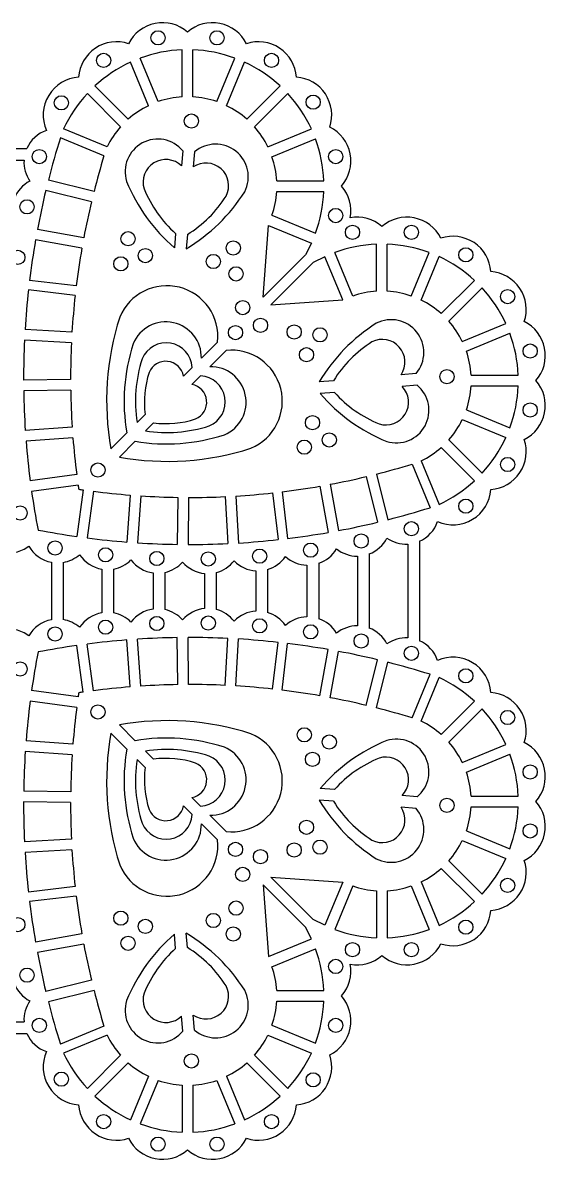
# Model space of a CAD drawing. Extents: x 464 to 1088, y 6 to 205.
# Drawn here: x 563.1 to 647.5, y 13.6 to 197.3 of the extents above; entities that cross this region are included whole.
import ezdxf

# ---------------------------------------------------------------- set-up
doc = ezdxf.new("R2010")
doc.units = 0
doc.layers.get('0').update_dxf_attribs({"linetype": 'CONTINUOUS'})

msp = doc.modelspace()

# ---------------------------------------------------------------- linework, layer by layer
for p, q in [((588.825875, 185.309663), (588.825875, 192.918605)), ((590.555875, 185.309663), (590.555875, 192.918605)), ((584.970666, 184.542815), (582.05885, 191.57256)), ((594.411083, 184.542815), (597.322899, 191.57256)), ((583.372355, 183.880772), (580.460539, 190.910518)), ((596.009395, 183.880772), (598.921211, 190.910518)), ((578.880772, 180.473677), (573.500438, 185.854011)), ((580.104067, 181.696972), (574.723733, 187.077306)), ((599.277683, 181.696972), (604.658017, 187.077306)), ((600.500978, 180.473677), (605.881312, 185.854011)), ((576.696972, 177.205389), (569.667226, 180.117205)), ((602.684778, 177.205389), (609.714523, 180.117205)), ((576.187272, 175.760454), (569.136156, 178.681122)), ((603.34682, 175.607078), (610.376566, 178.518894)), ((547.63097, 176.952312), (563.710813, 176.952312)), ((588.94246, 176.571865), (588.729612, 174.143985)), ((590.8352, 176.405933), (590.622353, 173.978052)), ((548.078895, 175.052312), (563.262887, 175.052312)), ((574.577279, 170.028648), (567.199323, 171.853063)), ((604.113669, 171.751869), (611.722611, 171.751869)), ((574.161994, 168.349232), (566.784038, 170.173647)), ((604.113669, 170.021869), (611.722611, 170.021869)), ((603.34682, 166.166661), (610.376566, 163.254845)), ((572.915049, 162.527511), (565.437096, 163.885061)), ((601.922876, 152.913074), (602.756045, 164.538829)), ((602.756045, 164.538829), (609.708855, 161.658881)), ((572.606035, 160.825333), (565.128082, 162.182882)), ((587.772263, 163.223814), (587.570471, 160.922038)), ((589.665003, 163.057882), (589.463211, 160.756106)), ((609.708855, 161.658881), (608.775689, 159.765887)), ((616.399758, 153.113723), (613.487942, 160.143469)), ((620.254966, 153.880572), (620.254966, 161.489514)), ((621.984966, 153.880572), (621.984966, 161.489514)), ((625.840175, 153.113723), (628.751991, 160.143469)), ((608.775689, 159.765887), (601.922876, 152.913074)), ((609.998984, 158.542592), (603.146171, 151.68978)), ((611.891978, 159.475759), (609.998984, 158.542592)), ((614.771926, 152.522948), (611.891978, 159.475759)), ((627.438486, 152.451681), (630.350302, 159.481426)), ((571.702559, 154.738311), (564.154194, 155.623629)), ((630.706774, 150.267881), (636.087108, 155.648215)), ((631.930069, 149.044586), (637.310403, 154.42492)), ((571.525576, 153.218582), (563.977138, 154.103907)), ((603.146171, 151.68978), (614.771926, 152.522948)), ((571.018118, 147.286483), (563.428985, 147.696092)), ((634.113869, 145.776298), (641.143615, 148.688114)), ((634.775911, 144.177987), (641.805657, 147.089802)), ((570.92488, 145.558998), (563.335747, 145.968606)), ((594.556511, 145.681058), (591.928786, 143.053333)), ((595.914155, 144.323414), (593.28643, 141.695689)), ((590.458573, 141.58312), (589.051357, 140.175905)), ((591.816217, 140.225476), (590.409002, 138.818261)), ((626.63903, 140.602103), (624.211149, 140.389256)), ((635.54276, 140.322778), (643.151702, 140.322778)), ((570.790904, 139.606741), (563.191026, 139.539016)), ((570.80632, 137.87681), (563.206443, 137.809085)), ((613.290978, 139.431906), (610.989203, 139.230114)), ((626.804962, 138.709363), (624.377082, 138.496515)), ((635.54276, 138.592778), (643.151702, 138.592778)), ((613.456911, 137.539166), (611.155135, 137.337374)), ((634.775911, 134.737569), (641.805657, 131.825754)), ((582.851527, 133.976075), (581.539857, 132.664405)), ((584.209172, 132.61843), (582.897502, 131.30676)), ((634.113869, 133.139258), (641.143615, 130.227442)), ((571.046353, 131.927887), (563.465724, 131.383095)), ((579.867397, 130.991946), (577.317887, 128.442436)), ((571.170362, 130.202337), (563.589733, 129.657545)), ((581.225043, 129.6343), (578.675533, 127.08479)), ((630.706774, 128.647675), (636.087108, 123.267341)), ((631.930069, 129.87097), (637.310403, 124.490636)), ((625.993551, 125.954175), (628.914219, 118.903059)), ((627.438486, 126.463875), (630.350302, 119.434129)), ((571.783457, 124.280225), (564.251995, 123.260516)), ((618.582329, 123.928897), (620.406744, 116.550941)), ((620.261745, 124.344182), (622.08616, 116.966226)), ((572.015569, 122.565866), (564.484107, 121.546158)), ((572.798963, 121.782472), (571.779255, 114.25101)), ((574.513322, 121.55036), (573.493613, 114.018898)), ((603.451679, 121.292479), (604.337004, 113.744041)), ((604.971408, 121.469462), (605.856726, 113.921097)), ((611.05843, 122.372938), (612.415979, 114.894985)), ((612.760608, 122.681952), (614.118157, 115.203999)), ((580.435434, 120.937265), (579.890642, 113.356636)), ((582.160984, 120.813256), (581.616192, 113.232628)), ((588.109907, 120.573223), (588.042182, 112.973346)), ((589.839838, 120.557807), (589.772113, 112.957929)), ((595.792095, 120.691784), (596.201703, 113.10265)), ((597.51958, 120.785021), (597.929189, 113.195888)), ((625.285409, 113.02979), (625.285409, 97.845798)), ((627.185409, 113.477716), (627.185409, 97.397873)), ((617.168817, 111.074117), (617.168817, 99.801472)), ((619.068817, 111.432329), (619.068817, 99.44326)), ((567.682002, 110.082623), (567.682002, 100.792966)), ((569.582002, 110.054905), (569.582002, 100.820684)), ((575.844074, 108.972084), (575.844074, 101.903505)), ((577.744074, 108.985834), (577.744074, 101.889755)), ((586.032445, 108.442685), (586.032445, 102.432904)), ((594.341862, 108.416498), (594.341862, 102.459091)), ((600.739532, 108.688686), (600.739532, 102.186903)), ((602.639532, 108.90758), (602.639532, 101.968009)), ((608.992707, 109.625855), (608.992707, 101.249734)), ((610.892707, 109.914147), (610.892707, 100.961442)), ((584.132445, 108.361054), (584.132445, 102.514535)), ((592.441862, 108.266488), (592.441862, 102.609101)), ((580.435434, 89.938324), (579.890642, 97.518952)), ((582.160984, 90.062333), (581.616192, 97.642961)), ((588.109907, 90.302366), (588.042182, 97.902243)), ((589.839838, 90.317782), (589.772113, 97.917659)), ((595.792095, 90.183805), (596.201703, 97.772938)), ((597.51958, 90.090568), (597.929189, 97.679701)), ((572.798963, 89.093117), (571.779255, 96.624578)), ((574.513322, 89.325229), (573.493613, 96.856691)), ((603.451679, 89.58311), (604.337004, 97.131548)), ((604.971408, 89.406127), (605.856726, 96.954492)), ((611.05843, 88.502651), (612.415979, 95.980604)), ((612.760608, 88.193637), (614.118157, 95.67159)), ((618.582329, 86.946692), (620.406744, 94.324647)), ((620.261745, 86.531407), (622.08616, 93.909363)), ((625.993551, 84.921414), (628.914219, 91.97253)), ((627.438486, 84.411714), (630.350302, 91.441459)), ((572.015569, 88.309722), (564.484107, 89.329431)), ((571.783457, 86.595364), (564.251995, 87.615073)), ((630.706774, 82.227914), (636.087108, 87.608248)), ((631.930069, 81.004619), (637.310403, 86.384953)), ((581.225043, 81.241289), (578.675533, 83.790799)), ((571.170362, 80.673252), (563.589733, 81.218044)), ((579.867397, 79.883643), (577.317887, 82.433153)), ((571.046353, 78.947702), (563.465724, 79.492494)), ((584.209172, 78.257159), (582.897502, 79.568829)), ((634.113869, 77.736331), (641.143615, 80.648147)), ((634.775911, 76.138019), (641.805657, 79.049835)), ((582.851527, 76.899514), (581.539857, 78.211184)), ((613.456911, 73.336423), (611.155135, 73.538215)), ((570.80632, 72.998779), (563.206443, 73.066504)), ((591.816217, 70.650113), (590.409002, 72.057328)), ((613.290978, 71.443682), (610.989203, 71.645474)), ((626.804962, 72.166226), (624.377082, 72.379073)), ((635.54276, 72.282811), (643.151702, 72.282811)), ((570.790904, 71.268847), (563.191026, 71.336573)), ((590.458573, 69.292468), (589.051357, 70.699684)), ((626.63903, 70.273486), (624.211149, 70.486333)), ((635.54276, 70.552811), (643.151702, 70.552811)), ((595.914155, 66.552175), (593.28643, 69.1799)), ((594.556511, 65.194531), (591.928786, 67.822256)), ((634.775911, 66.697602), (641.805657, 63.785786)), ((570.92488, 65.316591), (563.335747, 64.906983)), ((634.113869, 65.099291), (641.143615, 62.187475)), ((571.018118, 63.589106), (563.428985, 63.179497)), ((631.930069, 61.831003), (637.310403, 56.450669)), ((603.146171, 59.185809), (614.771926, 58.352641)), ((609.998984, 52.332997), (603.146171, 59.185809)), ((630.706774, 60.607708), (636.087108, 55.227374)), ((571.525576, 57.657007), (563.977138, 56.771681)), ((601.922876, 57.962515), (602.756045, 46.33676)), ((608.775689, 51.109702), (601.922876, 57.962515)), ((614.771926, 58.352641), (611.891978, 51.39983)), ((616.399758, 57.761865), (613.487942, 50.73212)), ((620.254966, 56.995017), (620.254966, 49.386075)), ((621.984966, 56.995017), (621.984966, 49.386075)), ((625.840175, 57.761865), (628.751991, 50.73212)), ((627.438486, 58.423908), (630.350302, 51.394162)), ((571.702559, 56.137278), (564.154194, 55.25196)), ((611.891978, 51.39983), (609.998984, 52.332997)), ((572.606035, 50.050256), (565.128082, 48.692707)), ((587.772263, 47.651775), (587.570471, 49.953551)), ((589.665003, 47.817707), (589.463211, 50.119483)), ((609.708855, 49.216708), (608.775689, 51.109702)), ((572.915049, 48.348078), (565.437096, 46.990528)), ((602.756045, 46.33676), (609.708855, 49.216708)), ((603.34682, 44.708928), (610.376566, 47.620744)), ((574.161994, 42.526357), (566.784038, 40.701942)), ((574.577279, 40.846941), (567.199323, 39.022526)), ((604.113669, 40.85372), (611.722611, 40.85372)), ((604.113669, 39.12372), (611.722611, 39.12372)), ((590.8352, 34.469656), (590.622353, 36.897537)), ((548.078895, 35.823276), (563.262887, 35.823276)), ((576.187272, 35.115135), (569.136156, 32.194467)), ((588.94246, 34.303724), (588.729612, 36.731604)), ((603.34682, 35.268511), (610.376566, 32.356695)), ((547.63097, 33.923276), (563.710813, 33.923276)), ((576.696972, 33.6702), (569.667226, 30.758384)), ((602.684778, 33.6702), (609.714523, 30.758384)), ((578.880772, 30.401912), (573.500438, 25.021577)), ((600.500978, 30.401912), (605.881312, 25.021577)), ((580.104067, 29.178617), (574.723733, 23.798283)), ((599.277683, 29.178617), (604.658017, 23.798283)), ((583.372355, 26.994817), (580.460539, 19.965071)), ((584.970666, 26.332774), (582.05885, 19.303029)), ((594.411083, 26.332774), (597.322899, 19.303029)), ((596.009395, 26.994817), (598.921211, 19.965071)), ((588.825875, 25.565926), (588.825875, 17.956984)), ((590.555875, 25.565926), (590.555875, 17.956984))]:
    msp.add_line(p, q)
for centre in [(584.926046, 194.841284), (594.455704, 194.841284), (576.121789, 191.194442), (603.259961, 191.194442), (609.998447, 184.455955), (569.307733, 184.337048), (590.318825, 181.393705), (565.73646, 175.651699), (613.64529, 175.651699), (563.749317, 167.535106), (613.64529, 166.12204), (580.088038, 162.36908), (616.355137, 163.412193), (625.884795, 163.412193), (597.083289, 160.879141), (562.265024, 159.358997), (582.877256, 159.653821), (593.864168, 158.69062), (634.689052, 159.76535), (578.9147, 158.3258), (597.535204, 156.693378), (641.427539, 153.026864), (598.61348, 151.250325), (601.483421, 148.380383), (597.440141, 147.207044), (606.926475, 147.302107), (611.112238, 146.850192), (645.074381, 144.222607), (608.923717, 143.631071), (631.626802, 140.085728), (645.074381, 134.692949), (609.886918, 132.644159), (612.602177, 129.854942), (608.558897, 128.681603), (641.427539, 125.888692), (575.216705, 124.983608), (634.689052, 119.150205), (562.621695, 118.048291), (625.884795, 115.503363), (617.768203, 113.51622), (568.281388, 112.388598), (576.44346, 111.285798), (601.338918, 111.063945), (609.592094, 112.031927), (584.731831, 110.690144), (593.041248, 110.616095), (584.731831, 100.185445), (593.041248, 100.259494), (568.281388, 98.486991), (576.44346, 99.58979), (601.338918, 99.811643), (609.592094, 98.843662), (617.768203, 97.359369), (625.884795, 95.372226), (562.621695, 92.827297), (634.689052, 91.725383), (575.216705, 85.891981), (641.427539, 84.986897), (608.558897, 82.193986), (612.602177, 81.020647), (609.886918, 78.23143), (645.074381, 76.18264), (631.626802, 70.789861), (608.923717, 67.244518), (645.074381, 66.652982), (597.440141, 63.668545), (606.926475, 63.573482), (611.112238, 64.025397), (601.483421, 62.495206), (598.61348, 59.625264), (641.427539, 57.848725), (597.535204, 54.182211), (578.9147, 52.549789), (593.864168, 52.184969), (562.265024, 51.516592), (582.877256, 51.221768), (634.689052, 51.110238), (580.088038, 48.506509), (597.083289, 49.996448), (616.355137, 47.463396), (625.884795, 47.463396), (563.749317, 43.340483), (613.64529, 44.753549), (565.73646, 35.22389), (613.64529, 35.22389), (590.318825, 29.481883), (569.307733, 26.538541), (609.998447, 26.419634), (576.121789, 19.681147), (603.259961, 19.681147), (584.926046, 16.034305), (594.455704, 16.034305)]:
    msp.add_circle(centre, 1.15)
for centre, radius, start, end in [((585.662412, 191.139318), 6.149492, 49.073624, 153.426376), ((593.719338, 191.139318), 6.149492, 26.573624, 130.926376), ((578.218784, 188.056066), 6.149492, 71.573624, 175.926376), ((589.690875, 170.886869), 22.04871, 92.248366, 110.251634), ((589.690875, 170.886869), 22.04871, 69.748366, 87.751634), ((601.162966, 188.056066), 6.149492, 4.073624, 108.426376), ((589.690875, 170.886869), 22.04871, 114.748366, 132.751634), ((589.690875, 170.886869), 22.04871, 47.248366, 65.251634), ((572.521678, 182.35896), 6.149492, 94.073624, 203.677552), ((606.860072, 182.35896), 6.149492, 341.573624, 85.926376), ((589.690875, 170.886869), 22.04871, 137.248366, 155.251634), ((589.690875, 170.886869), 22.04871, 24.748366, 42.751634), ((589.690875, 170.886869), 14.44871, 115.932175, 131.567825), ((589.690875, 170.886869), 14.44871, 93.432175, 109.067825), ((589.690875, 170.886869), 14.44871, 70.932175, 86.567825), ((589.690875, 170.886869), 14.44871, 48.432175, 64.067825), ((589.690875, 170.886869), 14.44871, 138.432175, 154.067825), ((589.690875, 170.886869), 14.44871, 25.932175, 41.567825), ((609.943324, 174.915332), 6.149492, 319.073624, 63.426376), ((568.661974, 174.782276), 5.405835, 109.136321, 156.332716), ((693.091185, 139.831572), 129.900488, 162.598149, 165.729039), ((584.879427, 173.214701), 5.270559, 39.565916, 197.25771), ((589.690875, 170.886869), 22.04871, 2.248366, 20.251634), ((594.252113, 172.393016), 5.270559, 332.721897, 130.413691), ((568.661974, 174.782276), 5.405835, 177.136722, 214.785885), ((693.091185, 139.831572), 122.300488, 162.915877, 165.70533), ((586.174124, 171.523701), 3.66011, 45.717239, 197.25771), ((592.682934, 170.953087), 3.66011, 332.721897, 124.262367), ((589.690875, 170.886869), 14.44871, 3.432175, 19.067825), ((566.712934, 166.900334), 5.405835, 117.435257, 159.021474), ((605.873592, 182.244346), 28.100623, 202.146497, 229.357127), ((609.943324, 166.858407), 6.149492, 349.720319, 40.926376), ((693.091185, 139.831572), 129.900488, 166.492103, 169.329039), ((600.753405, 177.794288), 19.514322, 202.146497, 228.301482), ((575.149342, 184.937879), 28.100623, 300.62248, 327.83311), ((579.41712, 179.664797), 19.514322, 301.678125, 327.83311), ((589.690875, 170.886869), 14.44871, 340.932175, 356.567825), ((589.690875, 170.886869), 22.04871, 339.748366, 357.751634), ((693.091185, 139.831572), 122.300488, 166.515813, 169.30533), ((617.091503, 159.710227), 6.149492, 49.073624, 100.279681), ((625.148429, 159.710227), 6.149492, 26.573624, 130.926376), ((693.091185, 139.831572), 129.900488, 170.092103, 173.017256), ((632.592057, 156.626975), 6.149492, 4.073624, 108.426376), ((693.091185, 139.831572), 122.300488, 170.115813, 172.999028), ((621.119966, 139.457778), 22.04871, 92.248366, 110.251634), ((621.119966, 139.457778), 22.04871, 69.748366, 87.751634), ((621.119966, 139.457778), 22.04871, 47.248366, 65.251634), ((638.289163, 150.929869), 6.149492, 341.573624, 85.926376), ((586.34862, 146.531646), 8.251846, 354.083527, 157.267903), ((621.119966, 139.457778), 22.04871, 24.748366, 42.751634), ((693.091185, 139.831572), 129.900488, 173.692103, 176.529039), ((693.091185, 139.831572), 122.300488, 173.715813, 176.50533), ((621.119966, 139.457778), 14.44871, 93.432175, 109.067825), ((621.119966, 139.457778), 14.44871, 70.932175, 86.567825), ((621.119966, 139.457778), 14.44871, 48.432175, 64.067825), ((620.617201, 136.239402), 43.995719, 162.15669, 190.207933), ((586.200228, 143.20055), 5.730449, 358.527894, 157.267903), ((622.626113, 144.019016), 5.270559, 319.586309, 117.278103), ((621.119966, 139.457778), 14.44871, 25.932175, 41.567825), ((641.372415, 143.486241), 6.149492, 319.073624, 63.426376), ((635.170976, 124.916245), 28.100623, 122.16689, 149.37752), ((621.119966, 139.457778), 22.04871, 2.248366, 20.251634), ((693.091185, 139.831572), 129.900488, 177.292103, 180.129039), ((693.091185, 139.831572), 122.300488, 177.315813, 180.10533), ((609.997854, 136.053158), 30.552583, 162.15669, 189.535333), ((586.24923, 141.338461), 4.216447, 3.32646, 157.267903), ((629.897894, 129.184023), 19.514322, 122.16689, 148.321875), ((621.186184, 142.449837), 3.66011, 325.737633, 117.278103), ((596.764743, 136.115523), 8.251846, 292.732097, 95.916473), ((621.119966, 139.457778), 14.44871, 3.432175, 19.067825), ((603.759452, 136.079432), 22.480499, 162.15669, 188.737666), ((586.173406, 139.63637), 2.928088, 10.618098, 157.267903), ((593.433647, 135.967131), 5.730449, 292.732097, 91.472106), ((598.333283, 135.984267), 15.611457, 162.15669, 187.390765), ((591.571558, 136.016133), 4.216447, 292.732097, 86.67354), ((693.091185, 139.831572), 129.900488, 180.892103, 183.729039), ((693.091185, 139.831572), 122.300488, 180.915813, 183.70533), ((589.869467, 135.940309), 2.928088, 292.732097, 79.381902), ((621.756798, 135.941027), 3.66011, 252.74229, 44.282761), ((623.447798, 134.64633), 5.270559, 252.74229, 50.434084), ((621.119966, 139.457778), 14.44871, 340.932175, 356.567825), ((621.119966, 139.457778), 22.04871, 339.748366, 357.751634), ((641.372415, 135.429315), 6.149492, 296.573624, 40.926376), ((632.477443, 155.640495), 28.100623, 220.642873, 247.853503), ((628.027385, 150.520308), 19.514322, 221.698518, 247.853503), ((586.217364, 148.100186), 15.611457, 262.609235, 287.84331), ((621.119966, 139.457778), 14.44871, 318.432175, 334.067825), ((586.286255, 159.764757), 30.552583, 260.464667, 287.84331), ((586.312528, 153.526355), 22.480499, 261.262334, 287.84331), ((693.091185, 139.831572), 129.900488, 184.492103, 187.329039), ((693.091185, 139.831572), 122.300488, 184.515813, 187.30533), ((621.119966, 139.457778), 14.44871, 295.932175, 311.567825), ((621.119966, 139.457778), 22.04871, 317.248366, 335.251634), ((638.289163, 127.985687), 6.149492, 274.073624, 18.426376), ((586.472499, 170.384104), 43.995719, 259.792067, 287.84331), ((590.064669, 242.858088), 122.300488, 284.29467, 287.084123), ((590.064669, 242.858088), 122.300488, 280.69467, 283.484187), ((621.119966, 139.457778), 22.04871, 294.748366, 312.751634), ((693.091185, 139.831572), 129.900488, 188.092103, 190.887498), ((693.091185, 139.831572), 122.300488, 188.115813, 188.439581), ((590.064669, 242.858088), 122.300488, 261.560419, 261.884187), ((590.064669, 242.858088), 122.300488, 262.69467, 265.484187), ((590.064669, 242.858088), 122.300488, 273.49467, 276.284187), ((590.064669, 242.858088), 122.300488, 277.000972, 279.884187), ((632.592057, 122.288581), 6.149492, 246.322448, 355.926376), ((590.064669, 242.858088), 122.300488, 266.29467, 269.084187), ((590.064669, 242.858088), 122.300488, 269.89467, 272.684187), ((590.064669, 242.858088), 129.900488, 284.270961, 287.401851), ((590.064669, 242.858088), 129.900488, 280.670961, 283.507897), ((625.015373, 118.428877), 5.405835, 293.667284, 340.863679), ((590.064669, 242.858088), 129.900488, 259.112502, 261.907897), ((590.064669, 242.858088), 129.900488, 262.670961, 265.507897), ((590.064669, 242.858088), 129.900488, 276.982744, 279.907897), ((617.133431, 116.479837), 5.405835, 290.978526, 332.564743), ((625.015373, 118.428877), 5.405835, 235.214115, 272.863278), ((560.747975, 116.982309), 5.405835, 282.775821, 307.364743), ((568.70963, 115.389886), 5.405835, 210.014115, 259.041616), ((590.064669, 242.858088), 129.900488, 266.270961, 269.107897), ((590.064669, 242.858088), 129.900488, 269.870961, 272.707897), ((590.064669, 242.858088), 129.900488, 273.470961, 276.307897), ((609.144661, 115.029554), 5.405835, 288.866424, 328.964743), ((617.133431, 116.479837), 5.405835, 231.614115, 270.37506), ((568.70963, 115.389886), 5.405835, 279.286778, 310.964743), ((576.755564, 114.300521), 5.405835, 213.614115, 260.292864), ((576.755564, 114.300521), 5.405835, 280.536385, 314.564743), ((584.854023, 113.718515), 5.405835, 217.214115, 262.329193), ((592.973046, 113.646163), 5.405835, 284.667599, 321.764743), ((601.08059, 114.083752), 5.405835, 224.414115, 266.38276), ((601.08059, 114.083752), 5.405835, 286.761067, 325.364743), ((609.144661, 115.029554), 5.405835, 228.014115, 268.389256), ((584.854023, 113.718515), 5.405835, 282.59105, 318.164743), ((592.973046, 113.646163), 5.405835, 220.814115, 264.360952), ((576.755564, 96.575067), 5.405835, 99.707136, 146.385885), ((576.755564, 96.575067), 5.405835, 45.435257, 79.463615), ((584.854023, 97.157074), 5.405835, 97.670807, 142.785885), ((584.854023, 97.157074), 5.405835, 41.835257, 77.40895), ((592.973046, 97.229426), 5.405835, 95.639048, 139.185885), ((592.973046, 97.229426), 5.405835, 38.235257, 75.332401), ((601.08059, 96.791837), 5.405835, 93.61724, 135.585885), ((601.08059, 96.791837), 5.405835, 34.635257, 73.238933), ((609.144661, 95.846035), 5.405835, 91.610744, 131.985885), ((568.70963, 95.485703), 5.405835, 100.958384, 149.985885), ((568.70963, 95.485703), 5.405835, 49.035257, 80.713222), ((609.144661, 95.846035), 5.405835, 31.035257, 71.133576), ((617.133431, 94.395752), 5.405835, 89.62494, 128.385885), ((617.133431, 94.395752), 5.405835, 27.435257, 69.021474), ((560.747975, 93.893279), 5.405835, 52.635257, 77.224179), ((590.064669, -31.982499), 129.900488, 94.492103, 97.329039), ((590.064669, -31.982499), 129.900488, 90.892103, 93.729039), ((590.064669, -31.982499), 129.900488, 87.292103, 90.129039), ((590.064669, -31.982499), 129.900488, 83.692103, 86.529039), ((625.015373, 92.446712), 5.405835, 87.136722, 124.785885), ((625.015373, 92.446712), 5.405835, 19.136321, 66.332716), ((693.091185, 71.044017), 129.900488, 169.112502, 171.907897), ((590.064669, -31.982499), 129.900488, 98.092103, 100.887498), ((590.064669, -31.982499), 129.900488, 80.092103, 83.017256), ((590.064669, -31.982499), 129.900488, 76.492103, 79.329039), ((590.064669, -31.982499), 129.900488, 72.598149, 75.729039), ((632.592057, 88.587008), 6.149492, 4.073624, 113.677552), ((590.064669, -31.982499), 122.300488, 90.915813, 93.70533), ((590.064669, -31.982499), 122.300488, 87.315813, 90.10533), ((590.064669, -31.982499), 122.300488, 83.715813, 86.50533), ((621.119966, 71.417811), 22.04871, 47.248366, 65.251634), ((693.091185, 71.044017), 122.300488, 171.560419, 171.884187), ((590.064669, -31.982499), 122.300488, 98.115813, 98.439581), ((590.064669, -31.982499), 122.300488, 94.515813, 97.30533), ((590.064669, -31.982499), 122.300488, 80.115813, 82.999028), ((590.064669, -31.982499), 122.300488, 76.515813, 79.30533), ((638.289163, 82.889902), 6.149492, 341.573624, 85.926376), ((693.091185, 71.044017), 129.900488, 172.670961, 175.507897), ((693.091185, 71.044017), 122.300488, 172.69467, 175.484187), ((590.064669, -31.982499), 122.300488, 72.915877, 75.70533), ((621.119966, 71.417811), 22.04871, 24.748366, 42.751634), ((586.472499, 40.491485), 43.995719, 72.15669, 100.207933), ((621.119966, 71.417811), 14.44871, 48.432175, 64.067825), ((620.617201, 74.636187), 43.995719, 169.792067, 197.84331), ((586.286255, 51.110832), 30.552583, 72.15669, 99.535333), ((596.764743, 74.760066), 8.251846, 264.083527, 67.267903), ((632.477443, 55.235094), 28.100623, 112.146497, 139.357127), ((623.447798, 76.229259), 5.270559, 309.565916, 107.25771), ((621.119966, 71.417811), 14.44871, 25.932175, 41.567825), ((641.372415, 75.446273), 6.149492, 319.073624, 63.426376), ((693.091185, 71.044017), 129.900488, 176.270961, 179.107897), ((609.997854, 74.822431), 30.552583, 170.464667, 197.84331), ((586.312528, 57.349234), 22.480499, 72.15669, 98.737666), ((593.433647, 74.908458), 5.730449, 268.527894, 67.267903), ((621.119966, 71.417811), 22.04871, 2.248366, 20.251634), ((693.091185, 71.044017), 122.300488, 176.29467, 179.084187), ((603.759452, 74.796157), 22.480499, 171.262334, 197.84331), ((586.217364, 62.775403), 15.611457, 72.15669, 97.390765), ((589.869467, 74.93528), 2.928088, 280.618098, 67.267903), ((591.571558, 74.859456), 4.216447, 273.32646, 67.267903), ((628.027385, 60.355281), 19.514322, 112.146497, 138.301482), ((621.756798, 74.934562), 3.66011, 315.717239, 107.25771), ((598.333283, 74.891322), 15.611457, 172.609235, 197.84331), ((621.119966, 71.417811), 14.44871, 3.432175, 19.067825), ((635.170976, 85.959344), 28.100623, 210.62248, 237.83311), ((693.091185, 71.044017), 129.900488, 179.870961, 182.707897), ((693.091185, 71.044017), 122.300488, 179.89467, 182.684187), ((586.173406, 71.239219), 2.928088, 202.732097, 349.381902), ((629.897894, 81.691566), 19.514322, 211.678125, 237.83311), ((621.186184, 68.425752), 3.66011, 242.721897, 34.262367), ((622.626113, 66.856572), 5.270559, 242.721897, 40.413691), ((621.119966, 71.417811), 14.44871, 340.932175, 356.567825), ((621.119966, 71.417811), 22.04871, 339.748366, 357.751634), ((641.372415, 67.389348), 6.149492, 296.573624, 40.926376), ((586.24923, 69.537128), 4.216447, 202.732097, 356.67354), ((586.200228, 67.675039), 5.730449, 202.732097, 1.472106), ((586.34862, 64.343943), 8.251846, 202.732097, 5.916473), ((621.119966, 71.417811), 14.44871, 318.432175, 334.067825), ((693.091185, 71.044017), 129.900488, 183.470961, 186.307897), ((693.091185, 71.044017), 122.300488, 183.49467, 186.284187), ((621.119966, 71.417811), 22.04871, 317.248366, 335.251634), ((638.289163, 59.94572), 6.149492, 274.073624, 18.426376), ((621.119966, 71.417811), 14.44871, 295.932175, 311.567825), ((621.119966, 71.417811), 14.44871, 250.932175, 266.567825), ((621.119966, 71.417811), 14.44871, 273.432175, 289.067825), ((693.091185, 71.044017), 129.900488, 186.982744, 189.907897), ((693.091185, 71.044017), 122.300488, 187.000972, 189.884187), ((621.119966, 71.417811), 22.04871, 294.748366, 312.751634), ((632.592057, 54.248614), 6.149492, 251.573624, 355.926376), ((605.873592, 28.631243), 28.100623, 130.642873, 157.853503), ((575.149342, 25.93771), 28.100623, 32.16689, 59.37752), ((621.119966, 71.417811), 22.04871, 249.748366, 267.751634), ((621.119966, 71.417811), 22.04871, 272.248366, 290.251634), ((693.091185, 71.044017), 122.300488, 190.69467, 193.484187), ((579.41712, 31.210792), 19.514322, 32.16689, 58.321875), ((625.148429, 51.165362), 6.149492, 229.073624, 333.426376), ((693.091185, 71.044017), 129.900488, 190.670961, 193.507897), ((600.753405, 33.081301), 19.514322, 131.698518, 157.853503), ((589.690875, 39.98872), 22.04871, 2.248366, 20.251634), ((617.091503, 51.165362), 6.149492, 259.720319, 310.926376), ((589.690875, 39.98872), 14.44871, 3.432175, 19.067825), ((609.943324, 44.017182), 6.149492, 319.073624, 10.279681), ((566.712934, 43.975255), 5.405835, 200.978526, 242.564743), ((693.091185, 71.044017), 122.300488, 194.29467, 197.084123), ((586.174124, 39.351888), 3.66011, 162.74229, 314.282761), ((592.682934, 39.922502), 3.66011, 235.737633, 27.278103), ((594.252113, 38.482572), 5.270559, 229.586309, 27.278103), ((568.661974, 36.093313), 5.405835, 145.214115, 182.863278), ((693.091185, 71.044017), 129.900488, 194.270961, 197.401851), ((584.879427, 37.660888), 5.270559, 162.74229, 320.434084), ((589.690875, 39.98872), 14.44871, 340.932175, 356.567825), ((589.690875, 39.98872), 22.04871, 339.748366, 357.751634), ((609.943324, 35.960257), 6.149492, 296.573624, 40.926376), ((568.661974, 36.093313), 5.405835, 203.667284, 250.863679), ((589.690875, 39.98872), 14.44871, 205.932175, 221.567825), ((589.690875, 39.98872), 14.44871, 318.432175, 334.067825), ((572.521678, 28.516629), 6.149492, 156.322448, 265.926376), ((589.690875, 39.98872), 22.04871, 204.748366, 222.751634), ((589.690875, 39.98872), 22.04871, 317.248366, 335.251634), ((606.860072, 28.516629), 6.149492, 274.073624, 18.426376), ((589.690875, 39.98872), 14.44871, 228.432175, 244.067825), ((589.690875, 39.98872), 14.44871, 295.932175, 311.567825), ((589.690875, 39.98872), 14.44871, 250.932175, 266.567825), ((589.690875, 39.98872), 14.44871, 273.432175, 289.067825), ((578.218784, 22.819523), 6.149492, 184.073624, 288.426376), ((589.690875, 39.98872), 22.04871, 227.248366, 245.251634), ((589.690875, 39.98872), 22.04871, 294.748366, 312.751634), ((601.162966, 22.819523), 6.149492, 251.573624, 355.926376), ((589.690875, 39.98872), 22.04871, 249.748366, 267.751634), ((589.690875, 39.98872), 22.04871, 272.248366, 290.251634), ((585.662412, 19.736271), 6.149492, 206.573624, 310.926376), ((593.719338, 19.736271), 6.149492, 229.073624, 333.426376)]:
    msp.add_arc(centre, radius, start, end)

doc.saveas('drawing.dxf')
